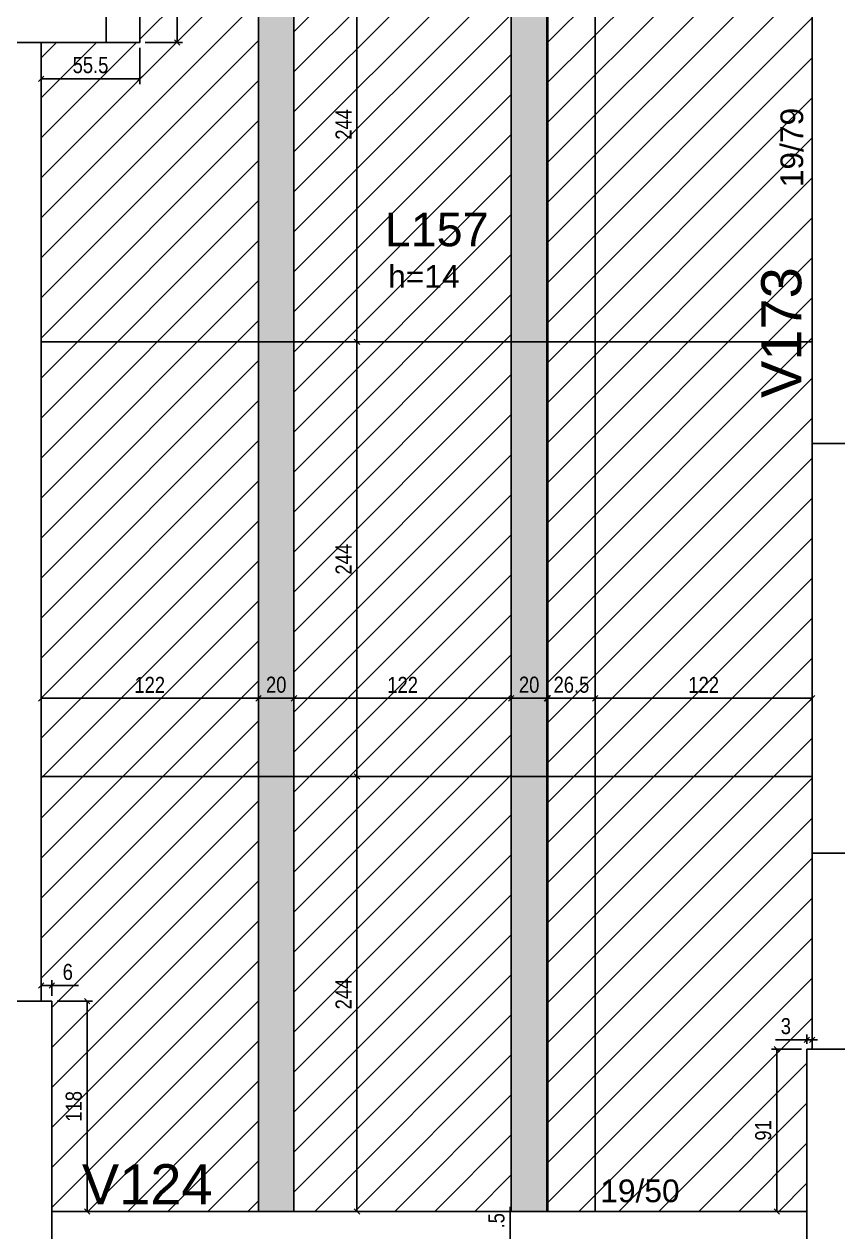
# Model space of a CAD drawing. Header units: millimetres. Extents: x 3165 to 9493, y 682 to 4304.
# Drawn here: x 6226 to 6683, y 2658 to 3336 of the extents above; entities that cross this region are included whole.
import ezdxf

# ---------------------------------------------------------------- set-up
doc = ezdxf.new("R2010")
doc.units = ezdxf.units.MM
for name, color, linetype in [('1', 3, 'Continuous'), ('212', 3, 'Continuous'), ('216', 3, 'Continuous'), ('222', 6, 'Continuous'), ('226', 4, 'Continuous'), ('233', 6, 'Continuous'), ('COTA', 2, 'Continuous'), ('Painéis', 200, 'Continuous')]:
    doc.layers.add(name, color=color, linetype=linetype)
doc.layers.add('Hachura', color=251, linetype='Continuous', lineweight=9)
doc.layers.add('REAPROVEITAMENTO', color=251, linetype='Continuous', lineweight=9)
doc.styles.add('COTA TECNICA-50', font='techl___.ttf', dxfattribs={"height": 9})
doc.styles.get("Standard").update_dxf_attribs({"font": 'arial.ttf'})
doc.dimstyles.new('COTA PAINEL-50', dxfattribs={"dimtxt": 9, "dimasz": 3, "dimexe": 3, "dimexo": 3, "dimgap": 3, "dimtad": 1, "dimdec": 1, "dimzin": 12, "dimdsep": 46, "dimtxsty": 'COTA TECNICA-50', "dimblk1": 'OBLIQUE', "dimblk2": 'OBLIQUE', "dimsah": 1, "dimcen": 0.9, "dimclrd": 4, "dimclre": 4, "dimclrt": 240, "dimadec": 1, "dimazin": 3, "dimtfac": 1, "dimtdec": 1, "dimtmove": 0, "dimatfit": 3, "dimfxl": 1, "dimtolj": 1, "dimtzin": 12, "dimarcsym": 0})

# ---------------------------------------------------------------- blocks, each defined once
blk = doc.blocks.new('_Oblique')
at = {"color": 0, "linetype": 'ByBlock', "lineweight": -2}
blk.add_line((-0.5, -0.5), (0.5, 0.5), dxfattribs=at)
blk = doc.blocks.new('*D393')
at = {"layer": 'COTA', "color": 4, "lineweight": -2, "transparency": 16777216}
for p, q in [((6665.28, 2765.56), (6647.58, 2765.56)), ((6665.28, 2763.3), (6665.28, 2768.56)), ((6668.28, 2765.56), (6665.28, 2765.56)), ((6668.28, 2763.3), (6668.28, 2768.56)), ((6668.28, 2765.56), (6671.28, 2765.56))]:
    blk.add_line(p, q, dxfattribs=at)
at = {"layer": 'Defpoints', "color": 0, "transparency": 16777216}
for p in [(6665.28, 2765.56), (6665.28, 2760.3), (6668.28, 2760.3)]:
    blk.add_point(p, dxfattribs=at)
at = {"layer": 'COTA', "color": 4, "lineweight": -2, "transparency": 16777216, "xscale": 3, "yscale": 3, "zscale": 3}
blk.add_blockref('_Oblique', (6665.28, 2765.56), dxfattribs=at)
at = {"layer": 'COTA', "color": 4, "lineweight": -2, "transparency": 16777216, "xscale": 3, "yscale": 3, "zscale": 3, "rotation": 180}
blk.add_blockref('_Oblique', (6668.28, 2765.56), dxfattribs=at)
at = {"layer": 'COTA', "color": 240, "transparency": 16777216, "insert": (6653.43, 2773.26), "char_height": 9, "attachment_point": 5, "style": 'COTA TECNICA-50'}
blk.add_mtext('\\A1;3', dxfattribs=at)
blk = doc.blocks.new('*D394')
at = {"layer": 'COTA', "color": 4, "lineweight": -2, "transparency": 16777216}
for p, q in [((6662.28, 2760.3), (6645.32, 2760.3)), ((6648.32, 2669.3), (6648.32, 2760.3)), ((6662.28, 2669.3), (6645.32, 2669.3))]:
    blk.add_line(p, q, dxfattribs=at)
at = {"layer": 'Defpoints', "color": 0, "transparency": 16777216}
for p in [(6648.32, 2760.3), (6665.28, 2760.3), (6665.28, 2669.3)]:
    blk.add_point(p, dxfattribs=at)
at = {"layer": 'COTA', "color": 4, "lineweight": -2, "transparency": 16777216, "xscale": 3, "yscale": 3, "zscale": 3}
for p, rotation in [((6648.32, 2760.3), 90), ((6648.32, 2669.3), 270)]:
    blk.add_blockref('_Oblique', p, dxfattribs=dict(at, rotation=rotation))
at = {"layer": 'COTA', "color": 240, "transparency": 16777216, "insert": (6640.74, 2714.8), "char_height": 9, "attachment_point": 5, "rotation": 90, "style": 'COTA TECNICA-50'}
blk.add_mtext('\\A1;91', dxfattribs=at)
blk = doc.blocks.new('*D395')
at = {"layer": 'COTA', "color": 4, "lineweight": -2, "transparency": 16777216}
for p, q in [((6244.28, 2787.3), (6264.24, 2787.3)), ((6261.24, 2669.3), (6261.24, 2787.3)), ((6244.28, 2669.3), (6264.24, 2669.3))]:
    blk.add_line(p, q, dxfattribs=at)
at = {"layer": 'Defpoints', "color": 0, "transparency": 16777216}
for p in [(6241.28, 2787.3), (6261.24, 2787.3), (6241.28, 2669.3)]:
    blk.add_point(p, dxfattribs=at)
at = {"layer": 'COTA', "color": 4, "lineweight": -2, "transparency": 16777216, "xscale": 3, "yscale": 3, "zscale": 3}
for p, rotation in [((6261.24, 2787.3), 90), ((6261.24, 2669.3), 270)]:
    blk.add_blockref('_Oblique', p, dxfattribs=dict(at, rotation=rotation))
at = {"layer": 'COTA', "color": 240, "transparency": 16777216, "insert": (6253.65, 2728.3), "char_height": 9, "attachment_point": 5, "rotation": 90, "style": 'COTA TECNICA-50'}
blk.add_mtext('\\A1;118', dxfattribs=at)
blk = doc.blocks.new('*D396')
at = {"layer": 'COTA', "color": 4, "lineweight": -2, "transparency": 16777216}
for p, q in [((6235.28, 2790.3), (6235.28, 2799.07)), ((6241.28, 2790.3), (6241.28, 2799.07)), ((6235.28, 2796.07), (6241.28, 2796.07)), ((6241.28, 2796.07), (6256.28, 2796.07))]:
    blk.add_line(p, q, dxfattribs=at)
at = {"layer": 'Defpoints', "color": 0, "transparency": 16777216}
for p in [(6241.28, 2796.07), (6235.28, 2787.3), (6241.28, 2787.3)]:
    blk.add_point(p, dxfattribs=at)
at = {"layer": 'COTA', "color": 4, "lineweight": -2, "transparency": 16777216, "xscale": 3, "yscale": 3, "zscale": 3, "rotation": 180}
blk.add_blockref('_Oblique', (6235.28, 2796.07), dxfattribs=at)
at = {"layer": 'COTA', "color": 4, "lineweight": -2, "transparency": 16777216, "xscale": 3, "yscale": 3, "zscale": 3}
blk.add_blockref('_Oblique', (6241.28, 2796.07), dxfattribs=at)
at = {"layer": 'COTA', "color": 240, "transparency": 16777216, "insert": (6250.28, 2803.66), "char_height": 9, "attachment_point": 5, "style": 'COTA TECNICA-50'}
blk.add_mtext('\\A1;6', dxfattribs=at)
blk = doc.blocks.new('*D585')
at = {"layer": 'COTA', "color": 4, "lineweight": -2, "transparency": 16777216}
for p, q in [((6293.78, 3401.3), (6314.65, 3401.3)), ((6311.65, 3401.3), (6311.65, 3325.3)), ((6293.78, 3325.3), (6314.65, 3325.3))]:
    blk.add_line(p, q, dxfattribs=at)
at = {"layer": 'Defpoints', "color": 0, "transparency": 16777216}
for p in [(6290.78, 3401.3), (6290.78, 3325.3), (6311.65, 3325.3)]:
    blk.add_point(p, dxfattribs=at)
at = {"layer": 'COTA', "color": 4, "lineweight": -2, "transparency": 16777216, "xscale": 3, "yscale": 3, "zscale": 3}
for p, rotation in [((6311.65, 3401.3), 90), ((6311.65, 3325.3), 270)]:
    blk.add_blockref('_Oblique', p, dxfattribs=dict(at, rotation=rotation))
at = {"layer": 'COTA', "color": 240, "transparency": 16777216, "insert": (6304.06, 3363.3), "char_height": 9, "attachment_point": 5, "rotation": 90, "style": 'COTA TECNICA-50'}
blk.add_mtext('\\A1;76', dxfattribs=at)
blk = doc.blocks.new('*D397')
at = {"layer": 'COTA', "color": 4, "lineweight": -2, "transparency": 16777216}
for p, q in [((6235.28, 3322.3), (6235.28, 3301.91)), ((6290.78, 3322.3), (6290.78, 3301.91)), ((6290.78, 3304.91), (6235.28, 3304.91))]:
    blk.add_line(p, q, dxfattribs=at)
at = {"layer": 'Defpoints', "color": 0, "transparency": 16777216}
for p in [(6235.28, 3325.3), (6290.78, 3325.3), (6235.28, 3304.91)]:
    blk.add_point(p, dxfattribs=at)
at = {"layer": 'COTA', "color": 4, "lineweight": -2, "transparency": 16777216, "xscale": 3, "yscale": 3, "zscale": 3, "rotation": 180}
blk.add_blockref('_Oblique', (6235.28, 3304.91), dxfattribs=at)
at = {"layer": 'COTA', "color": 4, "lineweight": -2, "transparency": 16777216, "xscale": 3, "yscale": 3, "zscale": 3}
blk.add_blockref('_Oblique', (6290.78, 3304.91), dxfattribs=at)
at = {"layer": 'COTA', "color": 240, "transparency": 16777216, "insert": (6263.03, 3312.51), "char_height": 9, "attachment_point": 5, "style": 'COTA TECNICA-50'}
blk.add_mtext('\\A1;55.5', dxfattribs=at)
blk = doc.blocks.new('*D398')
at = {"layer": 'COTA', "color": 4, "lineweight": -2, "transparency": 16777216}
for p, q in [((6410.57, 2913.3), (6415.65, 2913.3)), ((6412.65, 2669.3), (6412.65, 2913.3)), ((6410.57, 2669.3), (6415.65, 2669.3))]:
    blk.add_line(p, q, dxfattribs=at)
at = {"layer": 'Defpoints', "color": 0, "transparency": 16777216}
for p in [(6407.57, 2913.3), (6412.65, 2913.3), (6407.57, 2669.3)]:
    blk.add_point(p, dxfattribs=at)
at = {"layer": 'COTA', "color": 4, "lineweight": -2, "transparency": 16777216, "xscale": 3, "yscale": 3, "zscale": 3}
for p, rotation in [((6412.65, 2913.3), 90), ((6412.65, 2669.3), 270)]:
    blk.add_blockref('_Oblique', p, dxfattribs=dict(at, rotation=rotation))
at = {"layer": 'COTA', "color": 240, "transparency": 16777216, "insert": (6405.08, 2791.3), "char_height": 9, "attachment_point": 5, "rotation": 90, "style": 'COTA TECNICA-50'}
blk.add_mtext('\\A1;244', dxfattribs=at)
blk = doc.blocks.new('*D399')
at = {"layer": 'COTA', "color": 4, "lineweight": -2, "transparency": 16777216}
blk.add_line((6412.65, 2913.3), (6412.65, 3157.3), dxfattribs=at)
at = {"layer": 'Defpoints', "color": 0, "transparency": 16777216}
for p in [(6412.65, 3157.3), (6412.65, 3157.3), (6412.65, 2913.3)]:
    blk.add_point(p, dxfattribs=at)
at = {"layer": 'COTA', "color": 4, "lineweight": -2, "transparency": 16777216, "xscale": 3, "yscale": 3, "zscale": 3}
for p, rotation in [((6412.65, 3157.3), 90), ((6412.65, 2913.3), 270)]:
    blk.add_blockref('_Oblique', p, dxfattribs=dict(at, rotation=rotation))
at = {"layer": 'COTA', "color": 240, "transparency": 16777216, "insert": (6405.08, 3035.3), "char_height": 9, "attachment_point": 5, "rotation": 90, "style": 'COTA TECNICA-50'}
blk.add_mtext('\\A1;244', dxfattribs=at)
blk = doc.blocks.new('*D400')
at = {"layer": 'COTA', "color": 4, "lineweight": -2, "transparency": 16777216}
blk.add_line((6412.65, 3157.3), (6412.65, 3401.3), dxfattribs=at)
at = {"layer": 'Defpoints', "color": 0, "transparency": 16777216}
for p in [(6412.65, 3401.3), (6412.65, 3401.3), (6412.65, 3157.3)]:
    blk.add_point(p, dxfattribs=at)
at = {"layer": 'COTA', "color": 4, "lineweight": -2, "transparency": 16777216, "xscale": 3, "yscale": 3, "zscale": 3}
for p, rotation in [((6412.65, 3401.3), 90), ((6412.65, 3157.3), 270)]:
    blk.add_blockref('_Oblique', p, dxfattribs=dict(at, rotation=rotation))
at = {"layer": 'COTA', "color": 240, "transparency": 16777216, "insert": (6405.08, 3279.3), "char_height": 9, "attachment_point": 5, "rotation": 90, "style": 'COTA TECNICA-50'}
blk.add_mtext('\\A1;244', dxfattribs=at)
blk = doc.blocks.new('*D586')
at = {"layer": 'COTA', "color": 4, "lineweight": -2, "transparency": 16777216}
blk.add_line((6235.28, 2957.25), (6357.28, 2957.25), dxfattribs=at)
at = {"layer": 'Defpoints', "color": 0, "transparency": 16777216}
for p in [(6235.28, 2957.25), (6357.28, 2957.25), (6357.28, 2957.25)]:
    blk.add_point(p, dxfattribs=at)
at = {"layer": 'COTA', "color": 4, "lineweight": -2, "transparency": 16777216, "xscale": 3, "yscale": 3, "zscale": 3, "rotation": 180}
blk.add_blockref('_Oblique', (6235.28, 2957.25), dxfattribs=at)
at = {"layer": 'COTA', "color": 4, "lineweight": -2, "transparency": 16777216, "xscale": 3, "yscale": 3, "zscale": 3}
blk.add_blockref('_Oblique', (6357.28, 2957.25), dxfattribs=at)
at = {"layer": 'COTA', "color": 240, "transparency": 16777216, "insert": (6296.28, 2964.8), "char_height": 9, "attachment_point": 5, "style": 'COTA TECNICA-50'}
blk.add_mtext('\\A1;122', dxfattribs=at)
blk = doc.blocks.new('*D587')
at = {"layer": 'COTA', "color": 4, "lineweight": -2, "transparency": 16777216}
blk.add_line((6357.28, 2957.25), (6377.28, 2957.25), dxfattribs=at)
at = {"layer": 'Defpoints', "color": 0, "transparency": 16777216}
for p in [(6357.28, 2957.25), (6377.28, 2957.25), (6377.28, 2957.25)]:
    blk.add_point(p, dxfattribs=at)
at = {"layer": 'COTA', "color": 4, "lineweight": -2, "transparency": 16777216, "xscale": 3, "yscale": 3, "zscale": 3, "rotation": 180}
blk.add_blockref('_Oblique', (6357.28, 2957.25), dxfattribs=at)
at = {"layer": 'COTA', "color": 4, "lineweight": -2, "transparency": 16777216, "xscale": 3, "yscale": 3, "zscale": 3}
blk.add_blockref('_Oblique', (6377.28, 2957.25), dxfattribs=at)
at = {"layer": 'COTA', "color": 240, "transparency": 16777216, "insert": (6367.28, 2964.84), "char_height": 9, "attachment_point": 5, "style": 'COTA TECNICA-50'}
blk.add_mtext('\\A1;20', dxfattribs=at)
blk = doc.blocks.new('*D588')
at = {"layer": 'COTA', "color": 4, "lineweight": -2, "transparency": 16777216}
blk.add_line((6377.28, 2957.25), (6499.28, 2957.25), dxfattribs=at)
at = {"layer": 'Defpoints', "color": 0, "transparency": 16777216}
for p in [(6377.28, 2957.25), (6499.28, 2957.25), (6499.28, 2957.25)]:
    blk.add_point(p, dxfattribs=at)
at = {"layer": 'COTA', "color": 4, "lineweight": -2, "transparency": 16777216, "xscale": 3, "yscale": 3, "zscale": 3, "rotation": 180}
blk.add_blockref('_Oblique', (6377.28, 2957.25), dxfattribs=at)
at = {"layer": 'COTA', "color": 4, "lineweight": -2, "transparency": 16777216, "xscale": 3, "yscale": 3, "zscale": 3}
blk.add_blockref('_Oblique', (6499.28, 2957.25), dxfattribs=at)
at = {"layer": 'COTA', "color": 240, "transparency": 16777216, "insert": (6438.28, 2964.8), "char_height": 9, "attachment_point": 5, "style": 'COTA TECNICA-50'}
blk.add_mtext('\\A1;122', dxfattribs=at)
blk = doc.blocks.new('*D589')
at = {"layer": 'COTA', "color": 4, "lineweight": -2, "transparency": 16777216}
blk.add_line((6499.28, 2957.25), (6519.28, 2957.25), dxfattribs=at)
at = {"layer": 'Defpoints', "color": 0, "transparency": 16777216}
for p in [(6499.28, 2957.25), (6519.28, 2957.25), (6519.28, 2957.25)]:
    blk.add_point(p, dxfattribs=at)
at = {"layer": 'COTA', "color": 4, "lineweight": -2, "transparency": 16777216, "xscale": 3, "yscale": 3, "zscale": 3, "rotation": 180}
blk.add_blockref('_Oblique', (6499.28, 2957.25), dxfattribs=at)
at = {"layer": 'COTA', "color": 4, "lineweight": -2, "transparency": 16777216, "xscale": 3, "yscale": 3, "zscale": 3}
blk.add_blockref('_Oblique', (6519.28, 2957.25), dxfattribs=at)
at = {"layer": 'COTA', "color": 240, "transparency": 16777216, "insert": (6509.28, 2964.84), "char_height": 9, "attachment_point": 5, "style": 'COTA TECNICA-50'}
blk.add_mtext('\\A1;20', dxfattribs=at)
blk = doc.blocks.new('*D590')
at = {"layer": 'COTA', "color": 4, "lineweight": -2, "transparency": 16777216}
blk.add_line((6519.78, 2957.25), (6546.3, 2957.25), dxfattribs=at)
at = {"layer": 'Defpoints', "color": 0, "transparency": 16777216}
for p in [(6519.78, 2957.25), (6546.3, 2957.25), (6546.3, 2957.25)]:
    blk.add_point(p, dxfattribs=at)
at = {"layer": 'COTA', "color": 4, "lineweight": -2, "transparency": 16777216, "xscale": 3, "yscale": 3, "zscale": 3, "rotation": 180}
blk.add_blockref('_Oblique', (6519.78, 2957.25), dxfattribs=at)
at = {"layer": 'COTA', "color": 4, "lineweight": -2, "transparency": 16777216, "xscale": 3, "yscale": 3, "zscale": 3}
blk.add_blockref('_Oblique', (6546.3, 2957.25), dxfattribs=at)
at = {"layer": 'COTA', "color": 240, "transparency": 16777216, "insert": (6533.04, 2964.85), "char_height": 9, "attachment_point": 5, "style": 'COTA TECNICA-50'}
blk.add_mtext('\\A1;26.5', dxfattribs=at)
blk = doc.blocks.new('*D591')
at = {"layer": 'COTA', "color": 4, "lineweight": -2, "transparency": 16777216}
blk.add_line((6546.3, 2957.25), (6668.28, 2957.25), dxfattribs=at)
at = {"layer": 'Defpoints', "color": 0, "transparency": 16777216}
for p in [(6546.3, 2957.25), (6668.28, 2957.25), (6668.28, 2957.25)]:
    blk.add_point(p, dxfattribs=at)
at = {"layer": 'COTA', "color": 4, "lineweight": -2, "transparency": 16777216, "xscale": 3, "yscale": 3, "zscale": 3, "rotation": 180}
blk.add_blockref('_Oblique', (6546.3, 2957.25), dxfattribs=at)
at = {"layer": 'COTA', "color": 4, "lineweight": -2, "transparency": 16777216, "xscale": 3, "yscale": 3, "zscale": 3}
blk.add_blockref('_Oblique', (6668.28, 2957.25), dxfattribs=at)
at = {"layer": 'COTA', "color": 240, "transparency": 16777216, "insert": (6607.29, 2964.8), "char_height": 9, "attachment_point": 5, "style": 'COTA TECNICA-50'}
blk.add_mtext('\\A1;122', dxfattribs=at)
blk = doc.blocks.new('*D514')
at = {"layer": 'COTA', "color": 4, "lineweight": -2, "transparency": 16777216}
for p, q in [((6498.6, 2650.3), (6498.6, 2671.89)), ((6498.6, 2649.8), (6498.6, 2650.3)), ((6498.6, 2649.8), (6498.6, 2646.8))]:
    blk.add_line(p, q, dxfattribs=at)
at = {"layer": 'Defpoints', "color": 0, "transparency": 16777216}
for p in [(6498.6, 2650.3), (6498.6, 2650.3), (6498.6, 2649.8)]:
    blk.add_point(p, dxfattribs=at)
at = {"layer": 'COTA', "color": 4, "lineweight": -2, "transparency": 16777216, "xscale": 3, "yscale": 3, "zscale": 3}
for p, rotation in [((6498.6, 2650.3), 270), ((6498.6, 2649.8), 90)]:
    blk.add_blockref('_Oblique', p, dxfattribs=dict(at, rotation=rotation))
at = {"layer": 'COTA', "color": 240, "transparency": 16777216, "insert": (6491, 2664.1), "char_height": 9, "attachment_point": 5, "rotation": 90, "style": 'COTA TECNICA-50'}
blk.add_mtext('\\A1;.5', dxfattribs=at)

msp = doc.modelspace()

# ---------------------------------------------------------------- hatches: boundary and pattern name
at = {"layer": 'Hachura', "linetype": 'ByBlock'}
h = msp.add_hatch(color=256, dxfattribs=at)
h.dxf.hatch_style = 1
h.paths.add_polyline_path([(6357.28, 3537.8), (6377.28, 3537.8), (6377.28, 2669.3), (6357.28, 2669.3)])
h = msp.add_hatch(color=256, dxfattribs=at)
h.dxf.hatch_style = 1
h.paths.add_polyline_path([(6499.28, 3537.8), (6519.28, 3537.8), (6519.28, 2669.3), (6499.28, 2669.3)])
at = {"layer": 'REAPROVEITAMENTO', "linetype": 'ByBlock'}
h = msp.add_hatch(dxfattribs=at)
h.set_pattern_fill('ANSI31', color=256, scale=5, style=2)
h.set_pattern_definition([(45, (-687.633, 1332.822), (-11.22532, 11.22532), [])])
h.paths.add_polyline_path([(6235.28, 3325.3), (6271.78, 3325.3), (6290.78, 3325.3), (6290.78, 3537.8), (6357.28, 3537.8), (6357.28, 2669.3), (6241.28, 2669.3), (6241.28, 2787.3), (6235.28, 2787.3)])
h = msp.add_hatch(dxfattribs=at)
h.set_pattern_fill('ANSI31', color=256, scale=5, style=2)
h.set_pattern_definition([(45, (-829.633, 1332.822), (-11.22532, 11.22532), [])])
h.paths.add_polyline_path([(6377.28, 2669.3), (6377.28, 3537.8), (6499.28, 3537.8), (6499.28, 2669.3)])
h = msp.add_hatch(dxfattribs=at)
h.set_pattern_fill('ANSI31', color=256, scale=5, style=2)
h.set_pattern_definition([(45, (-995.633, 1332.822), (-11.22532, 11.22532), [])])
h.paths.add_polyline_path([(6665.28, 3512.3), (6667.78, 3512.3), (6667.78, 2760.3), (6665.28, 2760.3), (6665.28, 2669.3), (6519.78, 2669.3), (6519.78, 3537.8), (6665.28, 3537.8)])

# ---------------------------------------------------------------- linework, layer by layer
at = {"layer": '1'}
for p, q in [((6235.27, 2787.3), (6235.27, 3325.3)), ((6241.28, 2669.3), (6665.28, 2669.3))]:
    msp.add_line(p, q, dxfattribs=at)
for points in [[(6668.28, 3512.31), (6668.28, 3100.3)], [(5845.56, 3325.3), (6235.27, 3325.3)], [(6235.28, 3325.3), (6271.78, 3325.3)], [(6668.28, 2870.3), (6668.28, 2760.3)]]:
    msp.add_lwpolyline(points, dxfattribs=at)
at = {"layer": '222'}
for points in [[(6290.78, 3325.3), (6290.78, 3557.3), (6140.78, 3557.3), (6140.78, 3538.3), (6271.78, 3538.3), (6271.78, 3325.3), (6290.78, 3325.3), (6290.78, 3325.3)], [(6669.28, 2870.3), (6668.28, 2870.3), (6687.28, 2870.3), (6687.28, 3081.3), (6818.28, 3081.3), (6818.28, 3100.3), (6668.28, 3100.3), (6668.28, 2870.3)], [(6216.28, 2650.3), (6241.28, 2650.3), (6241.28, 2787.3), (6216.28, 2787.3), (6216.28, 2650.3)], [(6665.28, 2650.3), (6690.28, 2650.3), (6690.28, 2760.3), (6665.28, 2760.3), (6665.28, 2650.3)]]:
    msp.add_lwpolyline(points, dxfattribs=at)
at = {"layer": 'Painéis'}
for p, q in [((6357.28, 2669.3), (6357.28, 3537.8)), ((6377.28, 2669.3), (6377.28, 3537.8)), ((6499.28, 2669.3), (6499.28, 3537.8)), ((6519.28, 2669.3), (6519.28, 3537.8)), ((6519.78, 2669.3), (6519.78, 3537.8)), ((6546.3, 2669.3), (6546.3, 3537.8)), ((6668.28, 2760.3), (6668.28, 3512.3)), ((6235.28, 3157.3), (6668.28, 3157.3)), ((6235.28, 2913.3), (6668.28, 2913.3))]:
    msp.add_line(p, q, dxfattribs=at)

# ---------------------------------------------------------------- texts
at = {"layer": '212'}
msp.add_text('19/79', height=12.75, rotation=90, dxfattribs=at).set_placement((6663.15, 3244.04))
msp.add_text('19/50', height=12.75, dxfattribs=at).set_placement((6549.23, 2674.51))
at = {"layer": '216'}
msp.add_text('h=14', height=12.75, dxfattribs=at).set_placement((6430.17, 3187.6))
at = {"layer": '226'}
msp.add_text('L157', height=18.75, dxfattribs=at).set_placement((6428.24, 3210.93))
at = {"layer": '233'}
msp.add_text('V173', height=22.5, rotation=90, dxfattribs=at).set_placement((6662.1, 3125.77))
msp.add_text('V124', height=22.5, dxfattribs=at).set_placement((6258.19, 2673.33))

# ---------------------------------------------------------------- dimensions: what is measured, and where the dimension line sits
at = {"layer": 'COTA'}
for base, p1, p2, angle, picture, middle in [((6311.65, 3325.3), (6290.78, 3401.3), (6290.78, 3325.3), 90, '*D585', (6304.06, 3363.3)), ((6412.65, 3401.3), (6412.65, 3157.3), (6412.65, 3401.3), 90, '*D400', (6405.08, 3279.3)), ((6235.28, 3304.91), (6290.78, 3325.3), (6235.28, 3325.3), 180, '*D397', (6263.03, 3312.51)), ((6412.65, 3157.3), (6412.65, 2913.3), (6412.65, 3157.3), 90, '*D399', (6405.08, 3035.3)), ((6357.28, 2957.25), (6235.28, 2957.25), (6357.28, 2957.25), 180, '*D586', (6296.28, 2964.8)), ((6412.65, 2913.3), (6407.57, 2669.3), (6407.57, 2913.3), 90, '*D398', (6405.08, 2791.3)), ((6241.28, 2796.07), (6235.28, 2787.3), (6241.28, 2787.3), 180, '*D396', (6250.28, 2803.66)), ((6261.24, 2787.3), (6241.28, 2669.3), (6241.28, 2787.3), 90, '*D395', (6253.65, 2728.3)), ((6665.28, 2765.56), (6668.28, 2760.3), (6665.28, 2760.3), 180, '*D393', (6653.43, 2773.26)), ((6648.32, 2760.3), (6665.28, 2669.3), (6665.28, 2760.3), 90, '*D394', (6640.74, 2714.8)), ((6498.6, 2650.3), (6498.6, 2649.8), (6498.6, 2650.3), 90, '*D514', (6491, 2664.1))]:
    dim = msp.add_linear_dim(base=base, p1=p1, p2=p2, angle=angle, dimstyle='COTA PAINEL-50', dxfattribs=at)
    dim.commit()
    dim.dimension.update_dxf_attribs({"geometry": picture, "text_midpoint": middle})
for base, p1, p2, picture, middle in [((6377.28, 2957.25), (6357.28, 2957.25), (6377.28, 2957.25), '*D587', (6367.28, 2964.84)), ((6499.28, 2957.25), (6377.28, 2957.25), (6499.28, 2957.25), '*D588', (6438.28, 2964.8)), ((6519.28, 2957.25), (6499.28, 2957.25), (6519.28, 2957.25), '*D589', (6509.28, 2964.84)), ((6668.28, 2957.25), (6546.3, 2957.25), (6668.28, 2957.25), '*D591', (6607.29, 2964.8))]:
    dim = msp.add_linear_dim(base=base, p1=p1, p2=p2, angle=180, dimstyle='COTA PAINEL-50', override={"dimtmove": 1}, dxfattribs=at)
    dim.commit()
    dim.dimension.update_dxf_attribs({"geometry": picture, "text_midpoint": middle})
dim = msp.add_linear_dim(base=(6546.3, 2957.25), p1=(6519.78, 2957.25), p2=(6546.3, 2957.25), angle=180, dimstyle='COTA PAINEL-50', override={"dimtmove": 1}, dxfattribs=at)
dim.commit()
dim.dimension.update_dxf_attribs({"geometry": '*D590', "text_midpoint": (6533.04, 2957.25), "dimtype": 160})

doc.saveas('drawing.dxf')
